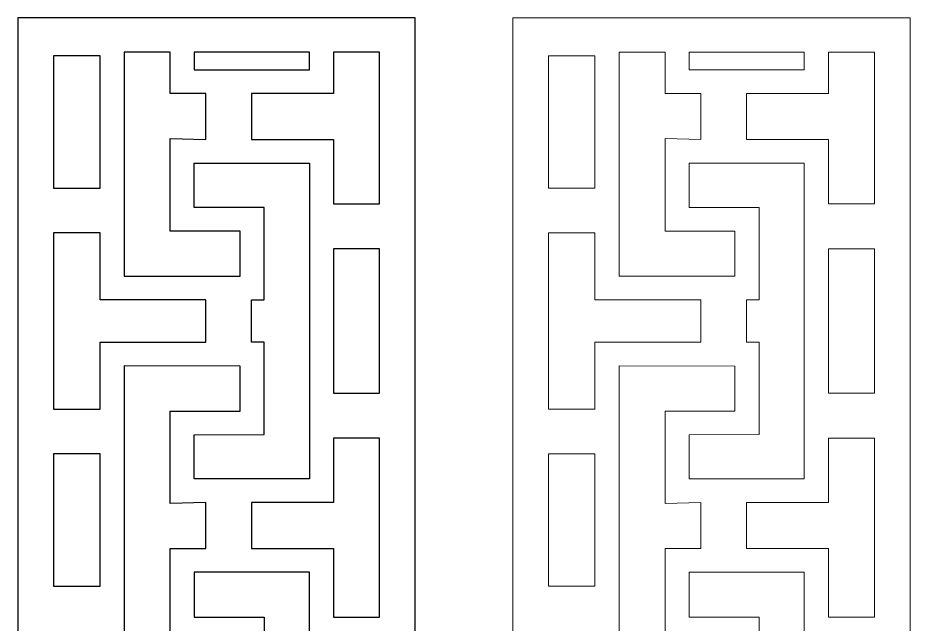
# Model space of a CAD drawing. Header units: centimetres. Extents: x -7.5 to 9.1, y -11.4 to 15.
# Drawn here: x -7.45 to 9.08, y 3.8 to 15.03 of the extents above; entities that cross this region are included whole.
import ezdxf

# ---------------------------------------------------------------- set-up
doc = ezdxf.new("R2010")
doc.units = ezdxf.units.CM
doc.header["$MEASUREMENT"] = 0
doc.layers.add('Layer 1', color=7, linetype='Continuous')

msp = doc.modelspace()

# ---------------------------------------------------------------- linework, layer by layer
at = {"layer": 'Layer 1', "color": 177}
for points, knots in [([(-7.45065, 15.0297), (-7.45065, 15.0297), (-0.08975, 15.0297), (-0.08975, 15.0297), (-0.08975, 15.0297), (-0.08975, 15.0297), (-0.08975, -11.43466), (-0.08975, -11.43466), (-0.08975, -11.43466), (-0.08975, -11.43466), (-7.45065, -11.43466), (-7.45065, -11.43466), (-7.45065, -11.43466), (-7.45065, -11.43466), (-7.45065, 15.0297), (-7.45065, 15.0297)], [0, 0, 0, 0, 0.2, 0.2, 0.2, 0.2, 0.4, 0.4, 0.4, 0.4, 0.6, 0.6, 0.6, 0.6, 1, 1, 1, 1]), ([(-5.48134, 14.39314), (-5.48134, 14.39314), (-4.62969, 14.39314), (-4.62969, 14.39314), (-4.62969, 14.39314), (-4.62969, 14.39314), (-4.62969, 13.62774), (-4.62969, 13.62774), (-4.62969, 13.62774), (-4.62969, 13.62774), (-3.96971, 13.62774), (-3.96971, 13.62774), (-3.96971, 13.62774), (-3.96971, 13.62774), (-3.96971, 12.7755), (-3.96971, 12.7755), (-3.96971, 12.7755), (-3.96971, 12.7755), (-4.62969, 12.79284), (-4.62969, 12.79284), (-4.62969, 12.79284), (-4.62969, 12.79284), (-4.62969, 11.08224), (-4.62969, 11.08224), (-4.62969, 11.08224), (-4.62969, 11.08224), (-3.33431, 11.08224), (-3.33431, 11.08224), (-3.33431, 11.08224), (-3.33431, 11.08224), (-3.33431, 10.24903), (-3.33431, 10.24903), (-3.33431, 10.24903), (-3.33431, 10.24903), (-5.48134, 10.2479), (-5.48134, 10.2479), (-5.48134, 10.2479), (-5.48134, 10.2479), (-5.48134, 14.39314), (-5.48134, 14.39314)], [0, 0, 0, 0, 0.09090909, 0.09090909, 0.09090909, 0.09090909, 0.18181818, 0.18181818, 0.18181818, 0.18181818, 0.27272727, 0.27272727, 0.27272727, 0.27272727, 0.36363636, 0.36363636, 0.36363636, 0.36363636, 0.45454545, 0.45454545, 0.45454545, 0.45454545, 0.54545455, 0.54545455, 0.54545455, 0.54545455, 0.63636364, 0.63636364, 0.63636364, 0.63636364, 0.72727273, 0.72727273, 0.72727273, 0.72727273, 0.81818182, 0.81818182, 0.81818182, 0.81818182, 1, 1, 1, 1]), ([(-4.18261, 14.39314), (-4.18261, 14.39314), (-2.05011, 14.39314), (-2.05011, 14.39314), (-2.05011, 14.39314), (-2.05011, 14.39314), (-2.05011, 14.06642), (-2.05011, 14.06642), (-2.05011, 14.06642), (-2.05011, 14.06642), (-4.18261, 14.06753), (-4.18261, 14.06753), (-4.18261, 14.06753), (-4.18261, 14.06753), (-4.18261, 14.39314), (-4.18261, 14.39314)], [0, 0, 0, 0, 0.2, 0.2, 0.2, 0.2, 0.4, 0.4, 0.4, 0.4, 0.6, 0.6, 0.6, 0.6, 1, 1, 1, 1]), ([(-1.60304, 14.39314), (-1.60304, 14.39314), (-0.7525, 14.39314), (-0.7525, 14.39314), (-0.7525, 14.39314), (-0.7525, 14.39314), (-0.7525, 11.58352), (-0.7525, 11.58352), (-0.7525, 11.58352), (-0.7525, 11.58352), (-1.60304, 11.58352), (-1.60304, 11.58352), (-1.60304, 11.58352), (-1.60304, 11.58352), (-1.60304, 12.7755), (-1.60304, 12.7755), (-1.60304, 12.7755), (-1.60304, 12.7755), (-3.12028, 12.7755), (-3.12028, 12.7755), (-3.12028, 12.7755), (-3.12028, 12.7755), (-3.12028, 13.62774), (-3.12028, 13.62774), (-3.12028, 13.62774), (-3.12028, 13.62774), (-1.60304, 13.62774), (-1.60304, 13.62774), (-1.60304, 13.62774), (-1.60304, 13.62774), (-1.60304, 14.39314), (-1.60304, 14.39314)], [0, 0, 0, 0, 0.11111111, 0.11111111, 0.11111111, 0.11111111, 0.22222222, 0.22222222, 0.22222222, 0.22222222, 0.33333333, 0.33333333, 0.33333333, 0.33333333, 0.44444444, 0.44444444, 0.44444444, 0.44444444, 0.55555556, 0.55555556, 0.55555556, 0.55555556, 0.66666667, 0.66666667, 0.66666667, 0.66666667, 0.77777778, 0.77777778, 0.77777778, 0.77777778, 1, 1, 1, 1]), ([(-6.78791, 11.87803), (-6.78791, 11.87803), (-6.78791, 14.32739), (-6.78791, 14.32739), (-6.78791, 14.32739), (-6.78791, 14.32739), (-5.92841, 14.32739), (-5.92841, 14.32739), (-5.92841, 14.32739), (-5.92841, 14.32739), (-5.92841, 11.87803), (-5.92841, 11.87803), (-5.92841, 11.87803), (-5.92841, 11.87803), (-6.78791, 11.87803), (-6.78791, 11.87803)], [0, 0, 0, 0, 0.2, 0.2, 0.2, 0.2, 0.4, 0.4, 0.4, 0.4, 0.6, 0.6, 0.6, 0.6, 1, 1, 1, 1]), ([(-3.12028, 9.4158), (-3.12028, 9.4158), (-3.12028, 9.02574), (-3.12028, 9.02574), (-3.12028, 9.02574), (-3.12028, 9.02574), (-2.88723, 9.02574), (-2.88723, 9.02574), (-2.88723, 9.02574), (-2.88723, 9.02574), (-2.88723, 7.31514), (-2.88723, 7.31514), (-2.88723, 7.31514), (-2.88723, 7.31514), (-4.18261, 7.31123), (-4.18261, 7.31123), (-4.18261, 7.31123), (-4.18261, 7.31123), (-4.18261, 6.49255), (-4.18261, 6.49255), (-4.18261, 6.49255), (-4.18261, 6.49255), (-2.05011, 6.49367), (-2.05011, 6.49367), (-2.05011, 6.49367), (-2.05011, 6.49367), (-2.05011, 9.4158), (-2.05011, 9.4158), (-2.05011, 9.4158), (-2.05011, 9.4158), (-2.05011, 12.33794), (-2.05011, 12.33794), (-2.05011, 12.33794), (-2.05011, 12.33794), (-4.18261, 12.33907), (-4.18261, 12.33907), (-4.18261, 12.33907), (-4.18261, 12.33907), (-4.18261, 11.52038), (-4.18261, 11.52038), (-4.18261, 11.52038), (-4.18261, 11.52038), (-2.88723, 11.51645), (-2.88723, 11.51645), (-2.88723, 11.51645), (-2.88723, 11.51645), (-2.88723, 9.80587), (-2.88723, 9.80587), (-2.88723, 9.80587), (-2.88723, 9.80587), (-3.12028, 9.80587), (-3.12028, 9.80587), (-3.12028, 9.80587), (-3.12028, 9.80587), (-3.12028, 9.4158), (-3.12028, 9.4158)], [0, 0, 0, 0, 0.06666667, 0.06666667, 0.06666667, 0.06666667, 0.13333333, 0.13333333, 0.13333333, 0.13333333, 0.2, 0.2, 0.2, 0.2, 0.26666667, 0.26666667, 0.26666667, 0.26666667, 0.33333333, 0.33333333, 0.33333333, 0.33333333, 0.4, 0.4, 0.4, 0.4, 0.46666667, 0.46666667, 0.46666667, 0.46666667, 0.53333333, 0.53333333, 0.53333333, 0.53333333, 0.6, 0.6, 0.6, 0.6, 0.66666667, 0.66666667, 0.66666667, 0.66666667, 0.73333333, 0.73333333, 0.73333333, 0.73333333, 0.8, 0.8, 0.8, 0.8, 0.86666667, 0.86666667, 0.86666667, 0.86666667, 1, 1, 1, 1]), ([(-6.78791, 7.78513), (-6.78791, 7.78513), (-6.78791, 11.04647), (-6.78791, 11.04647), (-6.78791, 11.04647), (-6.78791, 11.04647), (-5.92841, 11.04647), (-5.92841, 11.04647), (-5.92841, 11.04647), (-5.92841, 11.04647), (-5.92841, 9.80978), (-5.92841, 9.80978), (-5.92841, 9.80978), (-5.92841, 9.80978), (-3.96971, 9.80978), (-3.96971, 9.80978), (-3.96971, 9.80978), (-3.96971, 9.80978), (-3.96971, 9.4158), (-3.96971, 9.4158), (-3.96971, 9.4158), (-3.96971, 9.4158), (-3.96971, 9.02183), (-3.96971, 9.02183), (-3.96971, 9.02183), (-3.96971, 9.02183), (-5.92841, 9.02183), (-5.92841, 9.02183), (-5.92841, 9.02183), (-5.92841, 9.02183), (-5.92841, 7.78513), (-5.92841, 7.78513), (-5.92841, 7.78513), (-5.92841, 7.78513), (-6.78791, 7.78513), (-6.78791, 7.78513)], [0, 0, 0, 0, 0.1, 0.1, 0.1, 0.1, 0.2, 0.2, 0.2, 0.2, 0.3, 0.3, 0.3, 0.3, 0.4, 0.4, 0.4, 0.4, 0.5, 0.5, 0.5, 0.5, 0.6, 0.6, 0.6, 0.6, 0.7, 0.7, 0.7, 0.7, 0.8, 0.8, 0.8, 0.8, 1, 1, 1, 1]), ([(-0.7525, 10.75142), (-0.7525, 10.75142), (-0.7525, 9.4158), (-0.7525, 9.4158), (-0.7525, 9.4158), (-0.7525, 9.4158), (-0.7525, 8.08019), (-0.7525, 8.08019), (-0.7525, 8.08019), (-0.7525, 8.08019), (-1.60304, 8.08019), (-1.60304, 8.08019), (-1.60304, 8.08019), (-1.60304, 8.08019), (-1.60304, 9.4158), (-1.60304, 9.4158), (-1.60304, 9.4158), (-1.60304, 9.4158), (-1.60304, 10.75142), (-1.60304, 10.75142), (-1.60304, 10.75142), (-1.60304, 10.75142), (-0.7525, 10.75142), (-0.7525, 10.75142)], [0, 0, 0, 0, 0.14285714, 0.14285714, 0.14285714, 0.14285714, 0.28571429, 0.28571429, 0.28571429, 0.28571429, 0.42857143, 0.42857143, 0.42857143, 0.42857143, 0.57142857, 0.57142857, 0.57142857, 0.57142857, 0.71428571, 0.71428571, 0.71428571, 0.71428571, 1, 1, 1, 1]), ([(-3.96971, 6.05611), (-3.96971, 6.05611), (-3.96971, 5.20388), (-3.96971, 5.20388), (-3.96971, 5.20388), (-3.96971, 5.20388), (-4.62969, 5.20388), (-4.62969, 5.20388), (-4.62969, 5.20388), (-4.62969, 5.20388), (-4.62969, 3.93031), (-4.62969, 3.93031), (-4.62969, 3.93031), (-4.62969, 3.93031), (-4.62969, 3.4933), (-4.62969, 3.4933), (-4.62969, 3.4933), (-4.62969, 3.4933), (-4.62969, 3.49273), (-4.62969, 3.49273), (-4.62969, 3.49273), (-4.62969, 3.49273), (-3.33431, 3.49273), (-3.33431, 3.49273), (-3.33431, 3.49273), (-3.33431, 3.49273), (-3.33431, 2.66063), (-3.33431, 2.66063), (-3.33431, 2.66063), (-3.33431, 2.66063), (-5.48134, 2.66174), (-5.48134, 2.66174), (-5.48134, 2.66174), (-5.48134, 2.66174), (-5.48134, 8.5837), (-5.48134, 8.5837), (-5.48134, 8.5837), (-5.48134, 8.5837), (-3.33431, 8.58258), (-3.33431, 8.58258), (-3.33431, 8.58258), (-3.33431, 8.58258), (-3.33431, 7.74937), (-3.33431, 7.74937), (-3.33431, 7.74937), (-3.33431, 7.74937), (-4.62969, 7.74937), (-4.62969, 7.74937), (-4.62969, 7.74937), (-4.62969, 7.74937), (-4.62969, 6.03878), (-4.62969, 6.03878), (-4.62969, 6.03878), (-4.62969, 6.03878), (-3.96971, 6.05611), (-3.96971, 6.05611)], [0, 0, 0, 0, 0.06666667, 0.06666667, 0.06666667, 0.06666667, 0.13333333, 0.13333333, 0.13333333, 0.13333333, 0.2, 0.2, 0.2, 0.2, 0.26666667, 0.26666667, 0.26666667, 0.26666667, 0.33333333, 0.33333333, 0.33333333, 0.33333333, 0.4, 0.4, 0.4, 0.4, 0.46666667, 0.46666667, 0.46666667, 0.46666667, 0.53333333, 0.53333333, 0.53333333, 0.53333333, 0.6, 0.6, 0.6, 0.6, 0.66666667, 0.66666667, 0.66666667, 0.66666667, 0.73333333, 0.73333333, 0.73333333, 0.73333333, 0.8, 0.8, 0.8, 0.8, 0.86666667, 0.86666667, 0.86666667, 0.86666667, 1, 1, 1, 1]), ([(-0.7525, 7.24809), (-0.7525, 7.24809), (-0.7525, 3.93309), (-0.7525, 3.93309), (-0.7525, 3.93309), (-0.7525, 3.93309), (-1.60304, 3.93309), (-1.60304, 3.93309), (-1.60304, 3.93309), (-1.60304, 3.93309), (-1.60304, 5.20388), (-1.60304, 5.20388), (-1.60304, 5.20388), (-1.60304, 5.20388), (-3.12028, 5.20388), (-3.12028, 5.20388), (-3.12028, 5.20388), (-3.12028, 5.20388), (-3.12028, 6.05611), (-3.12028, 6.05611), (-3.12028, 6.05611), (-3.12028, 6.05611), (-1.60304, 6.05611), (-1.60304, 6.05611), (-1.60304, 6.05611), (-1.60304, 6.05611), (-1.60304, 7.24809), (-1.60304, 7.24809), (-1.60304, 7.24809), (-1.60304, 7.24809), (-0.7525, 7.24809), (-0.7525, 7.24809)], [0, 0, 0, 0, 0.11111111, 0.11111111, 0.11111111, 0.11111111, 0.22222222, 0.22222222, 0.22222222, 0.22222222, 0.33333333, 0.33333333, 0.33333333, 0.33333333, 0.44444444, 0.44444444, 0.44444444, 0.44444444, 0.55555556, 0.55555556, 0.55555556, 0.55555556, 0.66666667, 0.66666667, 0.66666667, 0.66666667, 0.77777778, 0.77777778, 0.77777778, 0.77777778, 1, 1, 1, 1]), ([(-6.78791, 4.50423), (-6.78791, 4.50423), (-6.78791, 6.95358), (-6.78791, 6.95358), (-6.78791, 6.95358), (-6.78791, 6.95358), (-5.92841, 6.95358), (-5.92841, 6.95358), (-5.92841, 6.95358), (-5.92841, 6.95358), (-5.92841, 4.50423), (-5.92841, 4.50423), (-5.92841, 4.50423), (-5.92841, 4.50423), (-6.78791, 4.50423), (-6.78791, 4.50423)], [0, 0, 0, 0, 0.2, 0.2, 0.2, 0.2, 0.4, 0.4, 0.4, 0.4, 0.6, 0.6, 0.6, 0.6, 1, 1, 1, 1]), ([(-2.05011, 1.79751), (-2.05011, 1.79751), (-2.05011, -1.17017), (-2.05011, -1.17017), (-2.05011, -1.17017), (-2.05011, -1.17017), (-4.18261, -1.16906), (-4.18261, -1.16906), (-4.18261, -1.16906), (-4.18261, -1.16906), (-4.18261, -0.33527), (-4.18261, -0.33527), (-4.18261, -0.33527), (-4.18261, -0.33527), (-3.33431, -0.33527), (-3.33431, -0.33527), (-3.33431, -0.33527), (-3.33431, -0.33527), (-3.33431, -0.33918), (-3.33431, -0.33918), (-3.33431, -0.33918), (-3.33431, -0.33918), (-2.88723, -0.33918), (-2.88723, -0.33918), (-2.88723, -0.33918), (-2.88723, -0.33918), (-2.88723, 1.3714), (-2.88723, 1.3714), (-2.88723, 1.3714), (-2.88723, 1.3714), (-3.12028, 1.3714), (-3.12028, 1.3714), (-3.12028, 1.3714), (-3.12028, 1.3714), (-3.12028, 1.79751), (-3.12028, 1.79751), (-3.12028, 1.79751), (-3.12028, 1.79751), (-3.12028, 2.22362), (-3.12028, 2.22362), (-3.12028, 2.22362), (-3.12028, 2.22362), (-2.88723, 2.22362), (-2.88723, 2.22362), (-2.88723, 2.22362), (-2.88723, 2.22362), (-2.88723, 3.93422), (-2.88723, 3.93422), (-2.88723, 3.93422), (-2.88723, 3.93422), (-3.33431, 3.93422), (-3.33431, 3.93422), (-3.33431, 3.93422), (-3.33431, 3.93422), (-3.33431, 3.93031), (-3.33431, 3.93031), (-3.33431, 3.93031), (-3.33431, 3.93031), (-4.18261, 3.93031), (-4.18261, 3.93031), (-4.18261, 3.93031), (-4.18261, 3.93031), (-4.18261, 4.76408), (-4.18261, 4.76408), (-4.18261, 4.76408), (-4.18261, 4.76408), (-2.05011, 4.76519), (-2.05011, 4.76519), (-2.05011, 4.76519), (-2.05011, 4.76519), (-2.05011, 1.79751), (-2.05011, 1.79751)], [0, 0, 0, 0, 0.05263158, 0.05263158, 0.05263158, 0.05263158, 0.10526316, 0.10526316, 0.10526316, 0.10526316, 0.15789474, 0.15789474, 0.15789474, 0.15789474, 0.21052632, 0.21052632, 0.21052632, 0.21052632, 0.26315789, 0.26315789, 0.26315789, 0.26315789, 0.31578947, 0.31578947, 0.31578947, 0.31578947, 0.36842105, 0.36842105, 0.36842105, 0.36842105, 0.42105263, 0.42105263, 0.42105263, 0.42105263, 0.47368421, 0.47368421, 0.47368421, 0.47368421, 0.52631579, 0.52631579, 0.52631579, 0.52631579, 0.57894737, 0.57894737, 0.57894737, 0.57894737, 0.63157895, 0.63157895, 0.63157895, 0.63157895, 0.68421053, 0.68421053, 0.68421053, 0.68421053, 0.73684211, 0.73684211, 0.73684211, 0.73684211, 0.78947368, 0.78947368, 0.78947368, 0.78947368, 0.84210526, 0.84210526, 0.84210526, 0.84210526, 0.89473684, 0.89473684, 0.89473684, 0.89473684, 1, 1, 1, 1])]:
    msp.add_open_spline(points, degree=3, knots=knots, dxfattribs=at)
at = {"layer": 'Layer 1', "color": 242, "lineweight": 9}
for points, knots in [([(1.71575, 15.0297), (1.71575, 15.0297), (9.07665, 15.0297), (9.07665, 15.0297), (9.07665, 15.0297), (9.07665, 15.0297), (9.07665, -11.43466), (9.07665, -11.43466), (9.07665, -11.43466), (9.07665, -11.43466), (1.71575, -11.43466), (1.71575, -11.43466), (1.71575, -11.43466), (1.71575, -11.43466), (1.71575, 15.0297), (1.71575, 15.0297)], [0, 0, 0, 0, 0.2, 0.2, 0.2, 0.2, 0.4, 0.4, 0.4, 0.4, 0.6, 0.6, 0.6, 0.6, 1, 1, 1, 1]), ([(3.68506, 14.39314), (3.68506, 14.39314), (4.53671, 14.39314), (4.53671, 14.39314), (4.53671, 14.39314), (4.53671, 14.39314), (4.53671, 13.62774), (4.53671, 13.62774), (4.53671, 13.62774), (4.53671, 13.62774), (5.19669, 13.62774), (5.19669, 13.62774), (5.19669, 13.62774), (5.19669, 13.62774), (5.19669, 12.7755), (5.19669, 12.7755), (5.19669, 12.7755), (5.19669, 12.7755), (4.53671, 12.79284), (4.53671, 12.79284), (4.53671, 12.79284), (4.53671, 12.79284), (4.53671, 11.08224), (4.53671, 11.08224), (4.53671, 11.08224), (4.53671, 11.08224), (5.83209, 11.08224), (5.83209, 11.08224), (5.83209, 11.08224), (5.83209, 11.08224), (5.83209, 10.24903), (5.83209, 10.24903), (5.83209, 10.24903), (5.83209, 10.24903), (3.68506, 10.2479), (3.68506, 10.2479), (3.68506, 10.2479), (3.68506, 10.2479), (3.68506, 14.39314), (3.68506, 14.39314)], [0, 0, 0, 0, 0.09090909, 0.09090909, 0.09090909, 0.09090909, 0.18181818, 0.18181818, 0.18181818, 0.18181818, 0.27272727, 0.27272727, 0.27272727, 0.27272727, 0.36363636, 0.36363636, 0.36363636, 0.36363636, 0.45454545, 0.45454545, 0.45454545, 0.45454545, 0.54545455, 0.54545455, 0.54545455, 0.54545455, 0.63636364, 0.63636364, 0.63636364, 0.63636364, 0.72727273, 0.72727273, 0.72727273, 0.72727273, 0.81818182, 0.81818182, 0.81818182, 0.81818182, 1, 1, 1, 1]), ([(4.98379, 14.39314), (4.98379, 14.39314), (7.11629, 14.39314), (7.11629, 14.39314), (7.11629, 14.39314), (7.11629, 14.39314), (7.11629, 14.06642), (7.11629, 14.06642), (7.11629, 14.06642), (7.11629, 14.06642), (4.98379, 14.06753), (4.98379, 14.06753), (4.98379, 14.06753), (4.98379, 14.06753), (4.98379, 14.39314), (4.98379, 14.39314)], [0, 0, 0, 0, 0.2, 0.2, 0.2, 0.2, 0.4, 0.4, 0.4, 0.4, 0.6, 0.6, 0.6, 0.6, 1, 1, 1, 1]), ([(7.56336, 14.39314), (7.56336, 14.39314), (8.4139, 14.39314), (8.4139, 14.39314), (8.4139, 14.39314), (8.4139, 14.39314), (8.4139, 11.58352), (8.4139, 11.58352), (8.4139, 11.58352), (8.4139, 11.58352), (7.56336, 11.58352), (7.56336, 11.58352), (7.56336, 11.58352), (7.56336, 11.58352), (7.56336, 12.7755), (7.56336, 12.7755), (7.56336, 12.7755), (7.56336, 12.7755), (6.04612, 12.7755), (6.04612, 12.7755), (6.04612, 12.7755), (6.04612, 12.7755), (6.04612, 13.62774), (6.04612, 13.62774), (6.04612, 13.62774), (6.04612, 13.62774), (7.56336, 13.62774), (7.56336, 13.62774), (7.56336, 13.62774), (7.56336, 13.62774), (7.56336, 14.39314), (7.56336, 14.39314)], [0, 0, 0, 0, 0.11111111, 0.11111111, 0.11111111, 0.11111111, 0.22222222, 0.22222222, 0.22222222, 0.22222222, 0.33333333, 0.33333333, 0.33333333, 0.33333333, 0.44444444, 0.44444444, 0.44444444, 0.44444444, 0.55555556, 0.55555556, 0.55555556, 0.55555556, 0.66666667, 0.66666667, 0.66666667, 0.66666667, 0.77777778, 0.77777778, 0.77777778, 0.77777778, 1, 1, 1, 1]), ([(2.37849, 11.87803), (2.37849, 11.87803), (2.37849, 14.32739), (2.37849, 14.32739), (2.37849, 14.32739), (2.37849, 14.32739), (3.23799, 14.32739), (3.23799, 14.32739), (3.23799, 14.32739), (3.23799, 14.32739), (3.23799, 11.87803), (3.23799, 11.87803), (3.23799, 11.87803), (3.23799, 11.87803), (2.37849, 11.87803), (2.37849, 11.87803)], [0, 0, 0, 0, 0.2, 0.2, 0.2, 0.2, 0.4, 0.4, 0.4, 0.4, 0.6, 0.6, 0.6, 0.6, 1, 1, 1, 1]), ([(6.04612, 9.4158), (6.04612, 9.4158), (6.04612, 9.02574), (6.04612, 9.02574), (6.04612, 9.02574), (6.04612, 9.02574), (6.27917, 9.02574), (6.27917, 9.02574), (6.27917, 9.02574), (6.27917, 9.02574), (6.27917, 7.31514), (6.27917, 7.31514), (6.27917, 7.31514), (6.27917, 7.31514), (4.98379, 7.31123), (4.98379, 7.31123), (4.98379, 7.31123), (4.98379, 7.31123), (4.98379, 6.49255), (4.98379, 6.49255), (4.98379, 6.49255), (4.98379, 6.49255), (7.11629, 6.49367), (7.11629, 6.49367), (7.11629, 6.49367), (7.11629, 6.49367), (7.11629, 9.4158), (7.11629, 9.4158), (7.11629, 9.4158), (7.11629, 9.4158), (7.11629, 12.33794), (7.11629, 12.33794), (7.11629, 12.33794), (7.11629, 12.33794), (4.98379, 12.33907), (4.98379, 12.33907), (4.98379, 12.33907), (4.98379, 12.33907), (4.98379, 11.52038), (4.98379, 11.52038), (4.98379, 11.52038), (4.98379, 11.52038), (6.27917, 11.51645), (6.27917, 11.51645), (6.27917, 11.51645), (6.27917, 11.51645), (6.27917, 9.80587), (6.27917, 9.80587), (6.27917, 9.80587), (6.27917, 9.80587), (6.04612, 9.80587), (6.04612, 9.80587), (6.04612, 9.80587), (6.04612, 9.80587), (6.04612, 9.4158), (6.04612, 9.4158)], [0, 0, 0, 0, 0.06666667, 0.06666667, 0.06666667, 0.06666667, 0.13333333, 0.13333333, 0.13333333, 0.13333333, 0.2, 0.2, 0.2, 0.2, 0.26666667, 0.26666667, 0.26666667, 0.26666667, 0.33333333, 0.33333333, 0.33333333, 0.33333333, 0.4, 0.4, 0.4, 0.4, 0.46666667, 0.46666667, 0.46666667, 0.46666667, 0.53333333, 0.53333333, 0.53333333, 0.53333333, 0.6, 0.6, 0.6, 0.6, 0.66666667, 0.66666667, 0.66666667, 0.66666667, 0.73333333, 0.73333333, 0.73333333, 0.73333333, 0.8, 0.8, 0.8, 0.8, 0.86666667, 0.86666667, 0.86666667, 0.86666667, 1, 1, 1, 1]), ([(2.37849, 7.78513), (2.37849, 7.78513), (2.37849, 11.04647), (2.37849, 11.04647), (2.37849, 11.04647), (2.37849, 11.04647), (3.23799, 11.04647), (3.23799, 11.04647), (3.23799, 11.04647), (3.23799, 11.04647), (3.23799, 9.80978), (3.23799, 9.80978), (3.23799, 9.80978), (3.23799, 9.80978), (5.19669, 9.80978), (5.19669, 9.80978), (5.19669, 9.80978), (5.19669, 9.80978), (5.19669, 9.4158), (5.19669, 9.4158), (5.19669, 9.4158), (5.19669, 9.4158), (5.19669, 9.02183), (5.19669, 9.02183), (5.19669, 9.02183), (5.19669, 9.02183), (3.23799, 9.02183), (3.23799, 9.02183), (3.23799, 9.02183), (3.23799, 9.02183), (3.23799, 7.78513), (3.23799, 7.78513), (3.23799, 7.78513), (3.23799, 7.78513), (2.37849, 7.78513), (2.37849, 7.78513)], [0, 0, 0, 0, 0.1, 0.1, 0.1, 0.1, 0.2, 0.2, 0.2, 0.2, 0.3, 0.3, 0.3, 0.3, 0.4, 0.4, 0.4, 0.4, 0.5, 0.5, 0.5, 0.5, 0.6, 0.6, 0.6, 0.6, 0.7, 0.7, 0.7, 0.7, 0.8, 0.8, 0.8, 0.8, 1, 1, 1, 1]), ([(8.4139, 10.75142), (8.4139, 10.75142), (8.4139, 9.4158), (8.4139, 9.4158), (8.4139, 9.4158), (8.4139, 9.4158), (8.4139, 8.08019), (8.4139, 8.08019), (8.4139, 8.08019), (8.4139, 8.08019), (7.56336, 8.08019), (7.56336, 8.08019), (7.56336, 8.08019), (7.56336, 8.08019), (7.56336, 9.4158), (7.56336, 9.4158), (7.56336, 9.4158), (7.56336, 9.4158), (7.56336, 10.75142), (7.56336, 10.75142), (7.56336, 10.75142), (7.56336, 10.75142), (8.4139, 10.75142), (8.4139, 10.75142)], [0, 0, 0, 0, 0.14285714, 0.14285714, 0.14285714, 0.14285714, 0.28571429, 0.28571429, 0.28571429, 0.28571429, 0.42857143, 0.42857143, 0.42857143, 0.42857143, 0.57142857, 0.57142857, 0.57142857, 0.57142857, 0.71428571, 0.71428571, 0.71428571, 0.71428571, 1, 1, 1, 1]), ([(5.19669, 6.05611), (5.19669, 6.05611), (5.19669, 5.20388), (5.19669, 5.20388), (5.19669, 5.20388), (5.19669, 5.20388), (4.53671, 5.20388), (4.53671, 5.20388), (4.53671, 5.20388), (4.53671, 5.20388), (4.53671, 3.93031), (4.53671, 3.93031), (4.53671, 3.93031), (4.53671, 3.93031), (4.53671, 3.4933), (4.53671, 3.4933), (4.53671, 3.4933), (4.53671, 3.4933), (4.53671, 3.49273), (4.53671, 3.49273), (4.53671, 3.49273), (4.53671, 3.49273), (5.83209, 3.49273), (5.83209, 3.49273), (5.83209, 3.49273), (5.83209, 3.49273), (5.83209, 2.66063), (5.83209, 2.66063), (5.83209, 2.66063), (5.83209, 2.66063), (3.68506, 2.66174), (3.68506, 2.66174), (3.68506, 2.66174), (3.68506, 2.66174), (3.68506, 8.5837), (3.68506, 8.5837), (3.68506, 8.5837), (3.68506, 8.5837), (5.83209, 8.58258), (5.83209, 8.58258), (5.83209, 8.58258), (5.83209, 8.58258), (5.83209, 7.74937), (5.83209, 7.74937), (5.83209, 7.74937), (5.83209, 7.74937), (4.53671, 7.74937), (4.53671, 7.74937), (4.53671, 7.74937), (4.53671, 7.74937), (4.53671, 6.03878), (4.53671, 6.03878), (4.53671, 6.03878), (4.53671, 6.03878), (5.19669, 6.05611), (5.19669, 6.05611)], [0, 0, 0, 0, 0.06666667, 0.06666667, 0.06666667, 0.06666667, 0.13333333, 0.13333333, 0.13333333, 0.13333333, 0.2, 0.2, 0.2, 0.2, 0.26666667, 0.26666667, 0.26666667, 0.26666667, 0.33333333, 0.33333333, 0.33333333, 0.33333333, 0.4, 0.4, 0.4, 0.4, 0.46666667, 0.46666667, 0.46666667, 0.46666667, 0.53333333, 0.53333333, 0.53333333, 0.53333333, 0.6, 0.6, 0.6, 0.6, 0.66666667, 0.66666667, 0.66666667, 0.66666667, 0.73333333, 0.73333333, 0.73333333, 0.73333333, 0.8, 0.8, 0.8, 0.8, 0.86666667, 0.86666667, 0.86666667, 0.86666667, 1, 1, 1, 1]), ([(8.4139, 7.24809), (8.4139, 7.24809), (8.4139, 3.93309), (8.4139, 3.93309), (8.4139, 3.93309), (8.4139, 3.93309), (7.56336, 3.93309), (7.56336, 3.93309), (7.56336, 3.93309), (7.56336, 3.93309), (7.56336, 5.20388), (7.56336, 5.20388), (7.56336, 5.20388), (7.56336, 5.20388), (6.04612, 5.20388), (6.04612, 5.20388), (6.04612, 5.20388), (6.04612, 5.20388), (6.04612, 6.05611), (6.04612, 6.05611), (6.04612, 6.05611), (6.04612, 6.05611), (7.56336, 6.05611), (7.56336, 6.05611), (7.56336, 6.05611), (7.56336, 6.05611), (7.56336, 7.24809), (7.56336, 7.24809), (7.56336, 7.24809), (7.56336, 7.24809), (8.4139, 7.24809), (8.4139, 7.24809)], [0, 0, 0, 0, 0.11111111, 0.11111111, 0.11111111, 0.11111111, 0.22222222, 0.22222222, 0.22222222, 0.22222222, 0.33333333, 0.33333333, 0.33333333, 0.33333333, 0.44444444, 0.44444444, 0.44444444, 0.44444444, 0.55555556, 0.55555556, 0.55555556, 0.55555556, 0.66666667, 0.66666667, 0.66666667, 0.66666667, 0.77777778, 0.77777778, 0.77777778, 0.77777778, 1, 1, 1, 1]), ([(2.37849, 4.50423), (2.37849, 4.50423), (2.37849, 6.95358), (2.37849, 6.95358), (2.37849, 6.95358), (2.37849, 6.95358), (3.23799, 6.95358), (3.23799, 6.95358), (3.23799, 6.95358), (3.23799, 6.95358), (3.23799, 4.50423), (3.23799, 4.50423), (3.23799, 4.50423), (3.23799, 4.50423), (2.37849, 4.50423), (2.37849, 4.50423)], [0, 0, 0, 0, 0.2, 0.2, 0.2, 0.2, 0.4, 0.4, 0.4, 0.4, 0.6, 0.6, 0.6, 0.6, 1, 1, 1, 1]), ([(7.11629, 1.79751), (7.11629, 1.79751), (7.11629, -1.17017), (7.11629, -1.17017), (7.11629, -1.17017), (7.11629, -1.17017), (4.98379, -1.16906), (4.98379, -1.16906), (4.98379, -1.16906), (4.98379, -1.16906), (4.98379, -0.33527), (4.98379, -0.33527), (4.98379, -0.33527), (4.98379, -0.33527), (5.83209, -0.33527), (5.83209, -0.33527), (5.83209, -0.33527), (5.83209, -0.33527), (5.83209, -0.33918), (5.83209, -0.33918), (5.83209, -0.33918), (5.83209, -0.33918), (6.27917, -0.33918), (6.27917, -0.33918), (6.27917, -0.33918), (6.27917, -0.33918), (6.27917, 1.3714), (6.27917, 1.3714), (6.27917, 1.3714), (6.27917, 1.3714), (6.04612, 1.3714), (6.04612, 1.3714), (6.04612, 1.3714), (6.04612, 1.3714), (6.04612, 1.79751), (6.04612, 1.79751), (6.04612, 1.79751), (6.04612, 1.79751), (6.04612, 2.22362), (6.04612, 2.22362), (6.04612, 2.22362), (6.04612, 2.22362), (6.27917, 2.22362), (6.27917, 2.22362), (6.27917, 2.22362), (6.27917, 2.22362), (6.27917, 3.93422), (6.27917, 3.93422), (6.27917, 3.93422), (6.27917, 3.93422), (5.83209, 3.93422), (5.83209, 3.93422), (5.83209, 3.93422), (5.83209, 3.93422), (5.83209, 3.93031), (5.83209, 3.93031), (5.83209, 3.93031), (5.83209, 3.93031), (4.98379, 3.93031), (4.98379, 3.93031), (4.98379, 3.93031), (4.98379, 3.93031), (4.98379, 4.76408), (4.98379, 4.76408), (4.98379, 4.76408), (4.98379, 4.76408), (7.11629, 4.76519), (7.11629, 4.76519), (7.11629, 4.76519), (7.11629, 4.76519), (7.11629, 1.79751), (7.11629, 1.79751)], [0, 0, 0, 0, 0.05263158, 0.05263158, 0.05263158, 0.05263158, 0.10526316, 0.10526316, 0.10526316, 0.10526316, 0.15789474, 0.15789474, 0.15789474, 0.15789474, 0.21052632, 0.21052632, 0.21052632, 0.21052632, 0.26315789, 0.26315789, 0.26315789, 0.26315789, 0.31578947, 0.31578947, 0.31578947, 0.31578947, 0.36842105, 0.36842105, 0.36842105, 0.36842105, 0.42105263, 0.42105263, 0.42105263, 0.42105263, 0.47368421, 0.47368421, 0.47368421, 0.47368421, 0.52631579, 0.52631579, 0.52631579, 0.52631579, 0.57894737, 0.57894737, 0.57894737, 0.57894737, 0.63157895, 0.63157895, 0.63157895, 0.63157895, 0.68421053, 0.68421053, 0.68421053, 0.68421053, 0.73684211, 0.73684211, 0.73684211, 0.73684211, 0.78947368, 0.78947368, 0.78947368, 0.78947368, 0.84210526, 0.84210526, 0.84210526, 0.84210526, 0.89473684, 0.89473684, 0.89473684, 0.89473684, 1, 1, 1, 1])]:
    msp.add_open_spline(points, degree=3, knots=knots, dxfattribs=at)

doc.saveas('drawing.dxf')
